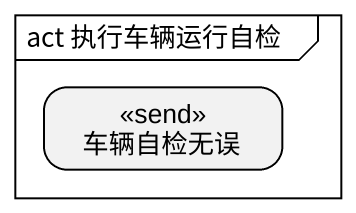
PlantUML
@startuml
mainframe act 执行车辆运行自检
hide empty description
state 车辆自检无误 <<send>>
@enduml
